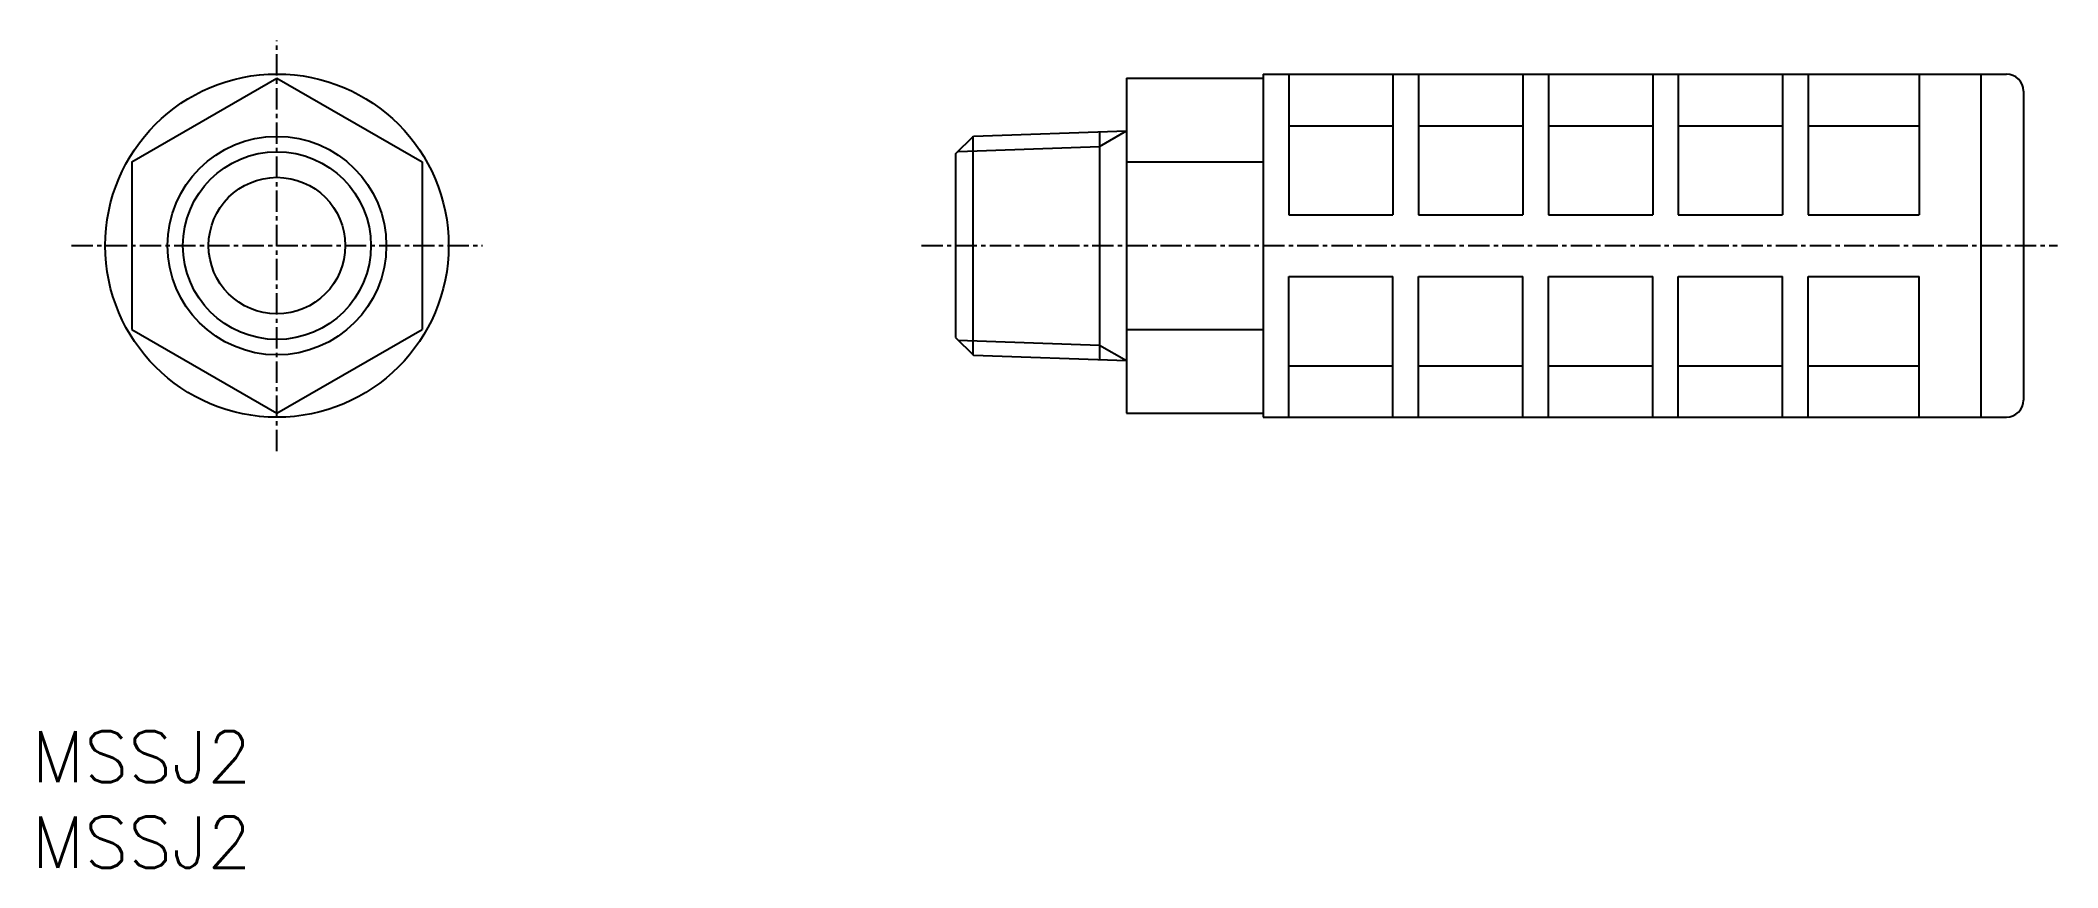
# Model space of a CAD drawing. Extents: x 75 to 193, y 74 to 123.
import ezdxf
from ezdxf.enums import TextEntityAlignment as Align

# ---------------------------------------------------------------- set-up
doc = ezdxf.new("R2010")
doc.units = 0
doc.linetypes.add('CENTER', pattern=[2, 1.25, -0.25, 0.25, -0.25])
doc.layers.get('0').update_dxf_attribs({"linetype": 'CONTINUOUS'})
doc.layers.add('CENTER', color=1, linetype='CENTER')
doc.styles.get("Standard").update_dxf_attribs({"font": 'txt.shx', "bigfont": 'extfont.shx'})

msp = doc.modelspace()

# ---------------------------------------------------------------- linework, layer by layer
at = {"color": 7, "linetype": 'CONTINUOUS'}
for p, q in [((80.39, 115.67), (88.89, 120.57)), ((88.89, 120.57), (97.39, 115.67)), ((138.61, 120.57), (146.61, 120.57)), ((138.61, 120.57), (138.61, 100.94)), ((146.61, 120.81), (190.11, 120.81)), ((146.61, 120.81), (146.61, 100.71)), ((148.11, 120.81), (148.11, 112.56)), ((154.21, 120.81), (154.21, 112.56)), ((155.71, 120.81), (155.71, 112.56)), ((161.81, 120.81), (161.81, 112.56)), ((163.31, 120.81), (163.31, 112.56)), ((169.41, 120.81), (169.41, 112.56)), ((170.91, 120.81), (170.91, 112.56)), ((177.01, 120.81), (177.01, 112.56)), ((178.51, 120.81), (178.51, 112.56)), ((185.01, 120.81), (185.01, 112.56)), ((188.61, 120.81), (188.61, 100.71)), ((191.11, 119.81), (191.11, 101.71)), ((128.61, 116.13), (129.65, 117.17)), ((129.61, 117.17), (129.61, 104.35)), ((129.65, 117.17), (138.61, 117.48)), ((137.03, 117.43), (137.03, 104.09)), ((148.11, 117.78), (154.21, 117.78)), ((155.71, 117.78), (161.81, 117.78)), ((163.31, 117.78), (169.41, 117.78)), ((170.91, 117.78), (177.01, 117.78)), ((178.51, 117.78), (185.01, 117.78)), ((128.61, 116.13), (128.61, 105.38)), ((80.39, 115.67), (80.39, 105.85)), ((97.39, 115.67), (97.39, 105.85)), ((138.61, 115.67), (146.61, 115.67)), ((148.11, 112.56), (154.21, 112.56)), ((155.71, 112.56), (161.81, 112.56)), ((163.31, 112.56), (169.41, 112.56)), ((170.91, 112.56), (177.01, 112.56)), ((178.51, 112.56), (185.01, 112.56)), ((148.11, 108.96), (154.21, 108.96)), ((148.11, 100.71), (148.11, 108.96)), ((154.21, 100.71), (154.21, 108.96)), ((155.71, 108.96), (161.81, 108.96)), ((155.71, 100.71), (155.71, 108.96)), ((161.81, 100.71), (161.81, 108.96)), ((163.31, 108.96), (169.41, 108.96)), ((163.31, 100.71), (163.31, 108.96)), ((169.41, 100.71), (169.41, 108.96)), ((170.91, 108.96), (177.01, 108.96)), ((170.91, 100.71), (170.91, 108.96)), ((177.01, 100.71), (177.01, 108.96)), ((178.51, 108.96), (185.01, 108.96)), ((178.51, 100.71), (178.51, 108.96)), ((185.01, 100.71), (185.01, 108.96)), ((80.39, 105.85), (88.89, 100.94)), ((88.89, 100.94), (97.39, 105.85)), ((128.61, 105.38), (129.65, 104.35)), ((138.61, 105.85), (146.61, 105.85)), ((129.65, 104.35), (138.61, 104.03)), ((148.11, 103.73), (154.21, 103.73)), ((155.71, 103.73), (161.81, 103.73)), ((163.31, 103.73), (169.41, 103.73)), ((170.91, 103.73), (177.01, 103.73)), ((178.51, 103.73), (185.01, 103.73)), ((138.61, 100.94), (146.61, 100.94)), ((146.61, 100.71), (190.11, 100.71))]:
    msp.add_line(p, q, dxfattribs=at)
at = {"color": 3, "linetype": 'CONTINUOUS'}
for p, q in [((137.03, 116.57), (138.61, 117.48)), ((128.76, 116.28), (137.03, 116.57)), ((128.76, 105.23), (137.03, 104.94)), ((137.03, 104.94), (138.61, 104.03))]:
    msp.add_line(p, q, dxfattribs=at)
at = {"color": 7, "linetype": 'CONTINUOUS'}
for radius in [10.05, 6.4, 4]:
    msp.add_circle((88.89, 110.76), radius, dxfattribs=at)
at = {"color": 3, "linetype": 'CONTINUOUS'}
msp.add_circle((88.89, 110.76), 5.5, dxfattribs=at)
at = {"color": 7, "linetype": 'CONTINUOUS'}
for centre, start, end in [((190.11, 119.81), 0, 90), ((190.11, 101.71), 270, 0)]:
    msp.add_arc(centre, 1, start, end, dxfattribs=at)
at = {"layer": 'CENTER', "color": 1, "linetype": 'CENTER'}
for p, q in [((88.89, 98.73), (88.89, 122.78)), ((76.87, 110.76), (100.92, 110.76)), ((126.61, 110.76), (193.11, 110.76))]:
    msp.add_line(p, q, dxfattribs=at)

# ---------------------------------------------------------------- texts
at = {"color": 7, "linetype": 'CONTINUOUS'}
for p in [(74.53, 80.83), (74.53, 75.83)]:
    msp.add_text('MSSJ2', height=3, dxfattribs=at).set_placement(p, align=Align.MIDDLE_LEFT)

doc.saveas('drawing.dxf')
